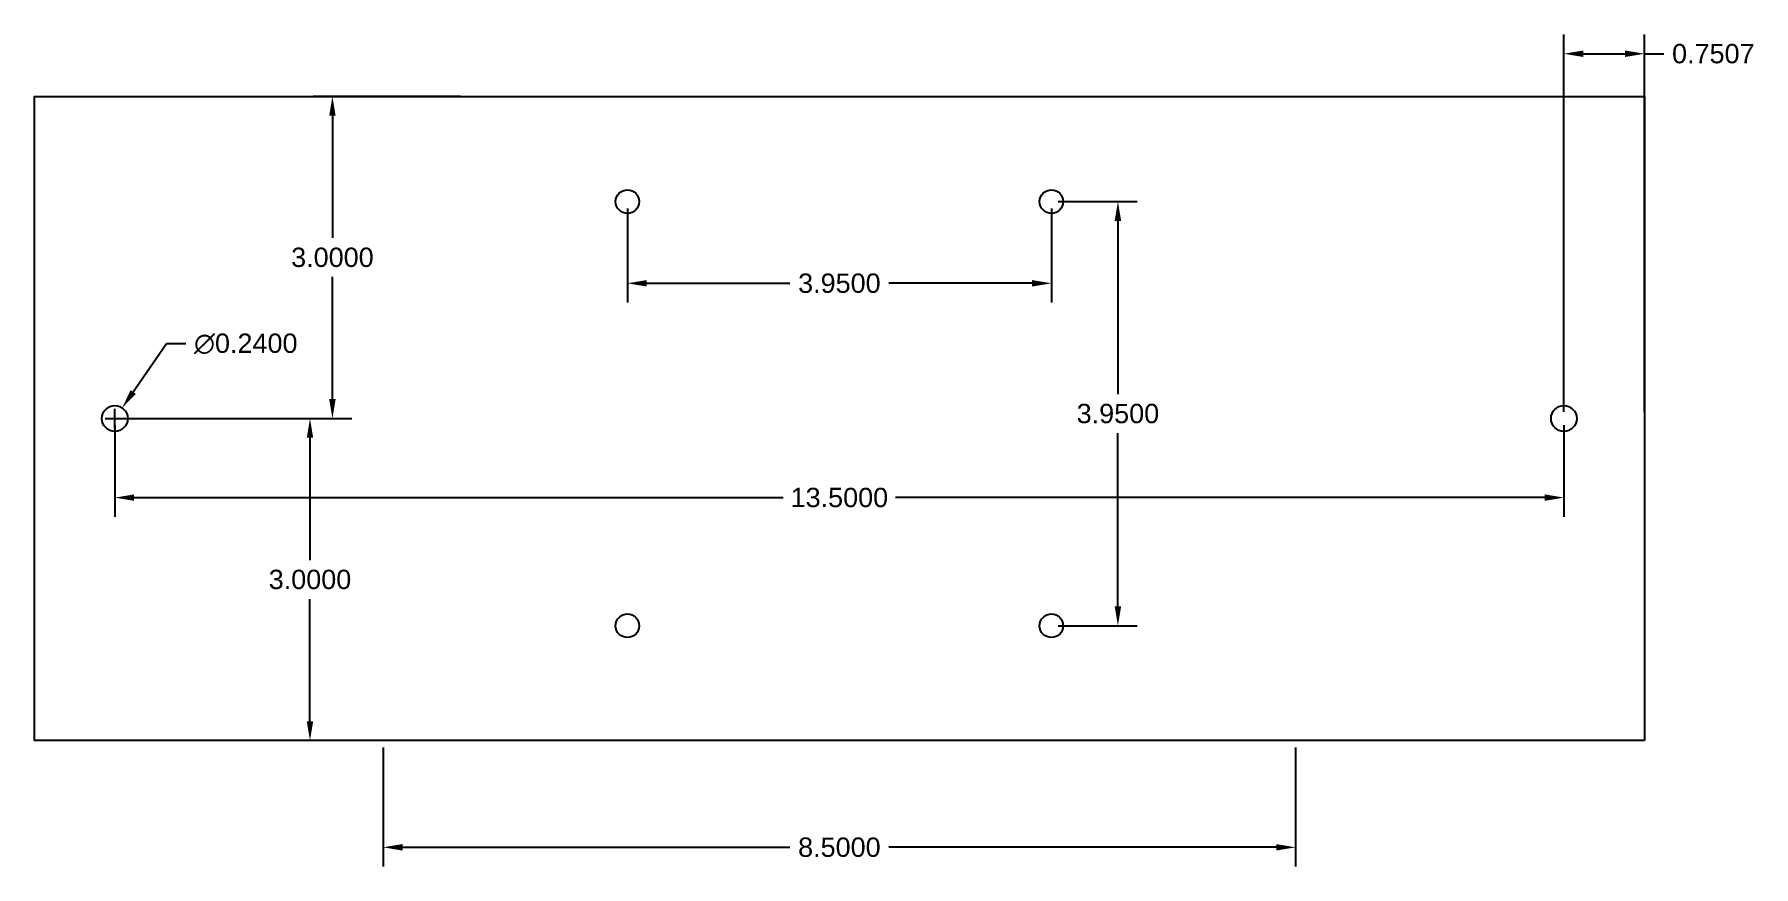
# Model space of a CAD drawing. Header units: inches. Extents: x -1.6 to 14.4, y 21.6 to 29.4.
import ezdxf

# ---------------------------------------------------------------- set-up
doc = ezdxf.new("R2010")
doc.units = ezdxf.units.IN
doc.header["$MEASUREMENT"] = 0
doc.layers.get('0').update_dxf_attribs({"color": 1})
doc.layers.add('dimensions', color=4, linetype='Continuous')
doc.styles.get("Standard").update_dxf_attribs({"font": 'Arial Regular.ttf'})
doc.dimstyles.get("Standard").update_dxf_attribs({"dimtxt": 0.18, "dimasz": 0.18, "dimexe": 0.18, "dimexo": 0.0625, "dimgap": 0.09, "dimtad": 0, "dimtih": 1, "dimtoh": 1, "dimdec": 4, "dimzin": 0, "dimdsep": 46, "dimtxsty": 'Standard', "dimcen": 0.09, "dimadec": 0, "dimazin": 0, "dimtfac": 1, "dimtdec": 4, "dimtofl": 0, "dimtmove": 0, "dimatfit": 3, "dimfxl": 1, "dimtolj": 1, "dimtzin": 0, "dimarcsym": 0})

# ---------------------------------------------------------------- blocks, each defined once
blk = doc.blocks.new('*D3')
at = {"layer": 'Defpoints', "color": 0, "transparency": 16777216}
for p in [(-0.828, 25.9), (-0.965, 25.703)]:
    blk.add_point(p, dxfattribs=at)
at = {"layer": 'dimensions', "color": 0, "lineweight": -2, "transparency": 16777216}
for p, q in [((-0.416, 26.497), (-0.726, 26.048)), ((-0.236, 26.497), (-0.416, 26.497)), ((-0.986, 25.802), (-0.806, 25.802)), ((-0.896, 25.712), (-0.896, 25.892))]:
    blk.add_line(p, q, dxfattribs=at)
at = {"layer": 'dimensions', "color": 0, "transparency": 16777216}
blk.add_solid([(-0.75, 26.065), (-0.701, 26.031), (-0.828, 25.9)], dxfattribs=at)
at = {"layer": 'dimensions', "color": 0, "transparency": 16777216, "insert": (0.324, 26.497), "char_height": 0.18, "attachment_point": 5}
blk.add_mtext('\\A1;∅0.2400', dxfattribs=at)
blk = doc.blocks.new('*D4')
at = {"layer": 'Defpoints', "color": 0, "transparency": 16777216}
for p in [(-0.896, 25.802), (0.922, 22.802), (2.388, 22.802)]:
    blk.add_point(p, dxfattribs=at)
at = {"layer": 'dimensions', "color": 0, "lineweight": -2, "transparency": 16777216}
for p, q in [((-0.834, 25.802), (1.102, 25.802)), ((0.922, 25.622), (0.922, 24.483)), ((0.922, 22.982), (0.922, 24.12)), ((2.325, 22.802), (0.742, 22.802))]:
    blk.add_line(p, q, dxfattribs=at)
at = {"layer": 'dimensions', "color": 0, "transparency": 16777216}
for points in [[(0.892, 25.622), (0.952, 25.622), (0.922, 25.802)], [(0.892, 22.982), (0.952, 22.982), (0.922, 22.802)]]:
    blk.add_solid(points, dxfattribs=at)
at = {"layer": 'dimensions', "color": 0, "transparency": 16777216, "insert": (0.922, 24.302), "char_height": 0.18, "attachment_point": 5}
blk.add_mtext('\\A1;3.0000', dxfattribs=at)
blk = doc.blocks.new('*D5')
at = {"layer": 'Defpoints', "color": 0, "transparency": 16777216}
for p in [(1.131, 28.802), (2.388, 28.802), (-0.896, 25.802)]:
    blk.add_point(p, dxfattribs=at)
at = {"layer": 'dimensions', "color": 0, "lineweight": -2, "transparency": 16777216}
for p, q in [((2.325, 28.802), (0.951, 28.802)), ((1.131, 28.622), (1.131, 27.483)), ((1.131, 25.982), (1.131, 27.12)), ((-0.834, 25.802), (1.311, 25.802))]:
    blk.add_line(p, q, dxfattribs=at)
at = {"layer": 'dimensions', "color": 0, "transparency": 16777216}
for points in [[(1.101, 28.622), (1.161, 28.622), (1.131, 28.802)], [(1.101, 25.982), (1.161, 25.982), (1.131, 25.802)]]:
    blk.add_solid(points, dxfattribs=at)
at = {"layer": 'dimensions', "color": 0, "transparency": 16777216, "insert": (1.131, 27.302), "char_height": 0.18, "attachment_point": 5}
blk.add_mtext('\\A1;3.0000', dxfattribs=at)
blk = doc.blocks.new('*D8')
at = {"layer": 'Defpoints', "color": 0, "transparency": 16777216}
for p in [(1.604, 22.802), (10.104, 22.802), (1.604, 21.808)]:
    blk.add_point(p, dxfattribs=at)
at = {"layer": 'dimensions', "color": 0, "lineweight": -2, "transparency": 16777216}
for p, q in [((1.604, 22.739), (1.604, 21.628)), ((10.104, 22.739), (10.104, 21.628)), ((1.784, 21.808), (5.392, 21.808)), ((9.924, 21.808), (6.316, 21.808))]:
    blk.add_line(p, q, dxfattribs=at)
at = {"layer": 'dimensions', "color": 0, "transparency": 16777216}
for points in [[(1.784, 21.838), (1.784, 21.778), (1.604, 21.808)], [(9.924, 21.838), (9.924, 21.778), (10.104, 21.808)]]:
    blk.add_solid(points, dxfattribs=at)
at = {"layer": 'dimensions', "color": 0, "transparency": 16777216, "insert": (5.854, 21.808), "char_height": 0.18, "attachment_point": 5}
blk.add_mtext('\\A1;8.5000', dxfattribs=at)
blk = doc.blocks.new('*D9')
at = {"layer": 'Defpoints', "color": 0, "transparency": 16777216}
for p in [(3.879, 27.822), (7.829, 27.822), (7.829, 27.061)]:
    blk.add_point(p, dxfattribs=at)
at = {"layer": 'dimensions', "color": 0, "lineweight": -2, "transparency": 16777216}
for p, q in [((3.879, 27.759), (3.879, 26.881)), ((7.829, 27.759), (7.829, 26.881)), ((4.059, 27.061), (5.392, 27.061)), ((7.649, 27.061), (6.316, 27.061))]:
    blk.add_line(p, q, dxfattribs=at)
at = {"layer": 'dimensions', "color": 0, "transparency": 16777216}
for points in [[(4.059, 27.091), (4.059, 27.031), (3.879, 27.061)], [(7.649, 27.091), (7.649, 27.031), (7.829, 27.061)]]:
    blk.add_solid(points, dxfattribs=at)
at = {"layer": 'dimensions', "color": 0, "transparency": 16777216, "insert": (5.854, 27.061), "char_height": 0.18, "attachment_point": 5}
blk.add_mtext('\\A1;3.9500', dxfattribs=at)
blk = doc.blocks.new('*D11')
at = {"layer": 'Defpoints', "color": 0, "transparency": 16777216}
for p in [(7.829, 27.822), (7.829, 23.872), (8.449, 23.872)]:
    blk.add_point(p, dxfattribs=at)
at = {"layer": 'dimensions', "color": 0, "lineweight": -2, "transparency": 16777216}
for p, q in [((7.892, 27.822), (8.629, 27.822)), ((8.449, 27.642), (8.449, 26.028)), ((8.449, 24.052), (8.449, 25.665)), ((7.892, 23.872), (8.629, 23.872))]:
    blk.add_line(p, q, dxfattribs=at)
at = {"layer": 'dimensions', "color": 0, "transparency": 16777216}
for points in [[(8.419, 27.642), (8.479, 27.642), (8.449, 27.822)], [(8.419, 24.052), (8.479, 24.052), (8.449, 23.872)]]:
    blk.add_solid(points, dxfattribs=at)
at = {"layer": 'dimensions', "color": 0, "transparency": 16777216, "insert": (8.449, 25.847), "char_height": 0.18, "attachment_point": 5}
blk.add_mtext('\\A1;3.9500', dxfattribs=at)
blk = doc.blocks.new('*D15')
at = {"color": 0, "lineweight": -2, "transparency": 16777216}
for p, q in [((12.604, 25.864), (12.604, 29.379)), ((13.354, 25.864), (13.354, 29.379)), ((12.784, 29.199), (13.174, 29.199)), ((13.354, 29.199), (13.534, 29.199))]:
    blk.add_line(p, q, dxfattribs=at)
at = {"color": 0, "transparency": 16777216}
for points in [[(12.784, 29.229), (12.784, 29.169), (12.604, 29.199)], [(13.174, 29.229), (13.174, 29.169), (13.354, 29.199)]]:
    blk.add_solid(points, dxfattribs=at)
at = {"layer": 'Defpoints', "color": 0, "transparency": 16777216}
for p in [(13.354, 29.199), (12.604, 25.802), (13.354, 25.802)]:
    blk.add_point(p, dxfattribs=at)
at = {"color": 0, "transparency": 16777216, "insert": (13.996, 29.199), "char_height": 0.18, "attachment_point": 5}
blk.add_mtext('\\A1;0.7507', dxfattribs=at)
blk = doc.blocks.new('*D16')
at = {"color": 0, "lineweight": -2, "transparency": 16777216}
for p, q in [((-0.896, 25.739), (-0.896, 24.885)), ((12.604, 25.739), (12.604, 24.885)), ((-0.716, 25.065), (5.329, 25.065)), ((12.424, 25.065), (6.378, 25.065))]:
    blk.add_line(p, q, dxfattribs=at)
at = {"color": 0, "transparency": 16777216}
for points in [[(-0.716, 25.095), (-0.716, 25.035), (-0.896, 25.065)], [(12.424, 25.095), (12.424, 25.035), (12.604, 25.065)]]:
    blk.add_solid(points, dxfattribs=at)
at = {"layer": 'Defpoints', "color": 0, "transparency": 16777216}
for p in [(-0.896, 25.802), (12.604, 25.802), (-0.896, 25.065)]:
    blk.add_point(p, dxfattribs=at)
at = {"color": 0, "transparency": 16777216, "insert": (5.854, 25.065), "char_height": 0.18, "attachment_point": 5}
blk.add_mtext('\\A1;13.5000', dxfattribs=at)

msp = doc.modelspace()

# ---------------------------------------------------------------- linework, layer by layer
msp.add_lwpolyline([(13.35445, 22.80159), (-1.64555, 22.80159), (-1.64555, 28.80159), (13.35445, 28.80159)], close=True)
for centre, radius in [((3.87942, 27.82162), 0.11), ((7.82947, 27.82162), 0.11), ((-0.89631, 25.80157), 0.12), ((12.60374, 25.80163), 0.12), ((3.87945, 23.87162), 0.11), ((7.8295, 23.87162), 0.11)]:
    msp.add_circle(centre, radius)

# ---------------------------------------------------------------- dimensions: what is measured, and where the dimension line sits
for base, p1, p2, picture, middle in [((13.35445, 29.19932), (12.60374, 25.80163), (13.35445, 25.80163), '*D15', (13.99648, 29.19932)), ((-0.896307, 25.065227), (12.603737, 25.801634), (-0.896307, 25.801566), '*D16', (5.853715, 25.065227))]:
    dim = msp.add_linear_dim(base=base, p1=p1, p2=p2, dimstyle='Standard')
    dim.commit()
    dim.dimension.update_dxf_attribs({"geometry": picture, "text_midpoint": middle})
at = {"layer": 'dimensions'}
for base, p1, p2, picture, middle in [((1.13068, 28.80159), (-0.89631, 25.80157), (2.38759, 28.80159), '*D5', (1.13068, 27.30158)), ((8.44877, 23.87162), (7.82947, 27.82162), (7.8295, 23.87162), '*D11', (8.44877, 25.84662)), ((0.92182, 22.80159), (-0.89631, 25.80157), (2.38759, 22.80159), '*D4', (0.92182, 24.30158))]:
    dim = msp.add_linear_dim(base=base, p1=p1, p2=p2, angle=90, dimstyle='Standard', dxfattribs=at)
    dim.commit()
    dim.dimension.update_dxf_attribs({"geometry": picture, "text_midpoint": middle})
for base, p1, p2, picture, middle in [((7.8294745, 27.0612901), (3.8794249, 27.8216178), (7.8294745, 27.8216158), '*D9', (5.8544497, 27.0612901)), ((1.60445, 21.80831), (10.10445, 22.80159), (1.60445, 22.80159), '*D8', (5.85445, 21.80831))]:
    dim = msp.add_linear_dim(base=base, p1=p1, p2=p2, dimstyle='Standard', dxfattribs=at)
    dim.commit()
    dim.dimension.update_dxf_attribs({"geometry": picture, "text_midpoint": middle})
dim = msp.add_diameter_dim_2p(p1=(-0.96453, 25.70284), p2=(-0.82809, 25.90029), dimstyle='Standard', dxfattribs=at)
dim.commit()
dim.dimension.update_dxf_attribs({"geometry": '*D3', "text_midpoint": (0.32439, 26.49683), "dimtype": 163})

doc.saveas('drawing.dxf')
